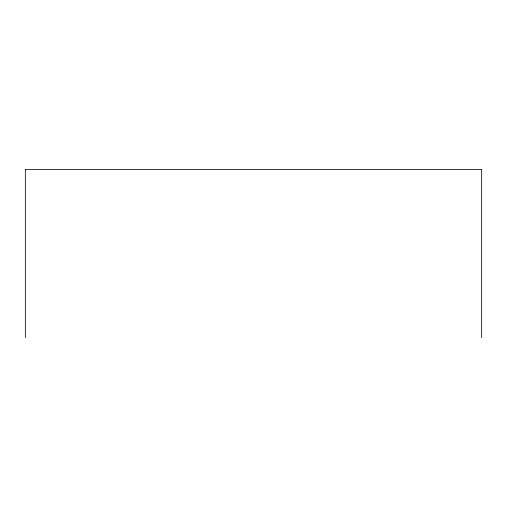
<?xml version="1.0" encoding="UTF-8"?>
<svg xmlns="http://www.w3.org/2000/svg" width="507" height="507" viewBox="0 0 507 507"><rect width="100%" height="100%" fill="white"/><g stroke="black" fill="none" stroke-linecap="round" stroke-linejoin="round"><path stroke-width="0.76" d="M481.65 337.611L481.65 169.389L25.35 169.389L25.35 337.611"/></g></svg>
